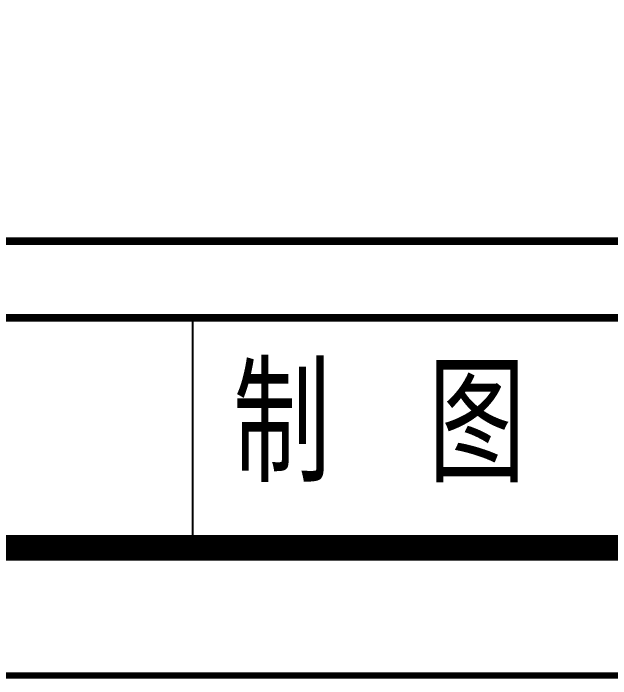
# Model space of a CAD drawing. Extents: x -27 to 2779, y -202 to 95.
# Drawn here: x 325.43 to 348.8, y -202.12 to -176.09 of the extents above; entities that cross this region are included whole.
import ezdxf

# ---------------------------------------------------------------- set-up
doc = ezdxf.new("R2010")
doc.units = 0
doc.header["$MEASUREMENT"] = 0
doc.layers.add('ZZT_TC', color=7, linetype='Continuous')
doc.styles.add('LZ_FONT', font='simfang.ttf', dxfattribs={"width": 0.7, "height": 8})

# ---------------------------------------------------------------- blocks, each defined once
blk = doc.blocks.new('block2', base_point=(27, 229))
blk.add_line((123.456, 5), (123.456, 14))
for points, const_width in [([(0, 0), (210, 0), (210, 297), (0, 297)], 0.25), ([(25, 5), (205, 5), (205, 292), (25, 292)], 1), ([(27, 265), (203, 265), (203, 17), (27, 17)], 0.3)]:
    blk.add_lwpolyline(points, close=True, dxfattribs=dict(const_width=const_width))
at = {"const_width": 0.3}
blk.add_lwpolyline([(25, 14), (205, 14)], dxfattribs=at)
at = {"style": 'LZ_FONT', "width": 0.7}
blk.add_text('制  图', height=4, dxfattribs=at).set_placement((125.024, 8))

msp = doc.modelspace()

# ---------------------------------------------------------------- linework, layer by layer
at = {"layer": 'ZZT_TC', "color": 7, "const_width": 0.3, "flags": 128}
msp.add_lwpolyline([(236, 27), (412, 27), (412, -185), (236, -185)], close=True, dxfattribs=at)

# ---------------------------------------------------------------- block references
at = {"layer": 'ZZT_TC'}
msp.add_blockref('block2', (236, 27), dxfattribs=at)

doc.saveas('drawing.dxf')
